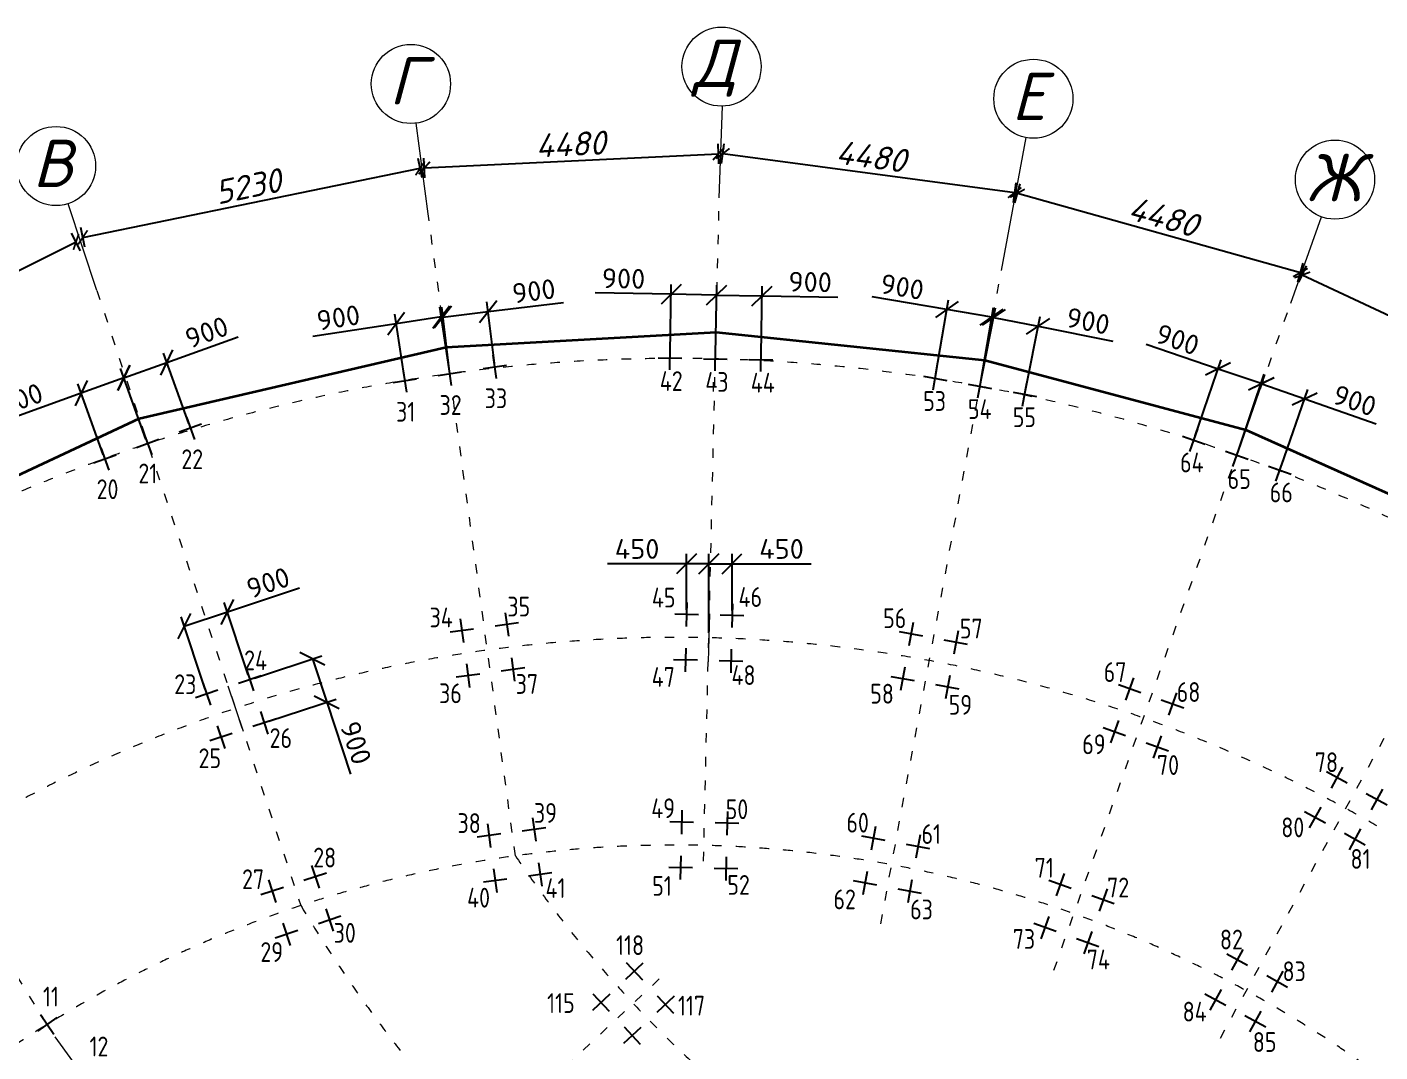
# Model space of a CAD drawing. Header units: millimetres. Extents: x 217525 to 325743, y -20439 to 118252.
# Drawn here: x 290199 to 307292, y -3892 to 9061 of the extents above; entities that cross this region are included whole.
import ezdxf

# ---------------------------------------------------------------- set-up
doc = ezdxf.new("R2010")
doc.units = ezdxf.units.MM
doc.linetypes.add('ACAD_ISO03W100', pattern=[30, 12, -18])
doc.linetypes.add('GOST2.303 6', pattern=[12, 8, -1.5, 1, -1.5])
doc.layers.add('Тонкая', color=250, linetype='Continuous', lineweight=18)
doc.layers.add('Фундамент', color=2, linetype='Continuous', lineweight=25)
doc.styles.add('ISOCPEUR', font='isocpeui.ttf')
doc.styles.get("Standard").update_dxf_attribs({"font": 'txt.shx'})
doc.styles.add('ГОСТ', font='isocpeui.ttf', dxfattribs={"height": 3})
doc.styles.add('ГОСТ 2.304', font='CS_Gost2304.shx')
doc.dimstyles.new('ISO-25', dxfattribs={"dimtxt": 2.5, "dimasz": 2.5, "dimexe": 1.25, "dimexo": 0.625, "dimtad": 1, "dimtxsty": 'Standard', "dimcen": 2.5, "dimadec": 0, "dimazin": 0, "dimtfac": 1, "dimtmove": 0, "dimatfit": 3, "dimfxl": 1, "dimarcsym": 0})
doc.dimstyles.new('M200', dxfattribs={"dimtxt": 2, "dimasz": 1.5, "dimexe": 1.25, "dimexo": 0.625, "dimtad": 1, "dimdec": 0, "dimlfac": 200, "dimzin": 1, "dimtxsty": 'ISOCPEUR', "dimblk": 'ARCHTICK', "dimcen": 2.5, "dimadec": 0, "dimazin": 0, "dimtfac": 1, "dimtdec": 0, "dimtmove": 1, "dimatfit": 3, "dimfxl": 1.25, "dimfxlon": 1, "dimarcsym": 0})

# ---------------------------------------------------------------- blocks, each defined once
blk = doc.blocks.new('_ArchTick')
at = {"color": 0, "linetype": 'ByBlock', "const_width": 0.15}
blk.add_lwpolyline([(-0.5, -0.5), (0.5, 0.5)], dxfattribs=at)
blk = doc.blocks.new('*D1036')
at = {"layer": 'Defpoints', "color": 0, "transparency": 16777216}
for p in [(283219.4, 1917.88), (283221.26, 1914.16), (283171.96, 1889.46)]:
    blk.add_point(p, dxfattribs=at)
at = {"layer": 'Тонкая', "color": 0, "lineweight": -2, "transparency": 16777216}
for p, q in [((283219.96, 1916.76), (283218.84, 1919)), ((283170.1, 1893.17), (283219.4, 1917.88)), ((283170.66, 1892.06), (283169.53, 1894.29))]:
    blk.add_line(p, q, dxfattribs=at)
at = {"layer": 'Тонкая', "color": 0, "lineweight": -2, "transparency": 16777216, "xscale": 1.5, "yscale": 1.5, "zscale": 1.5}
for p, rotation in [((283219.4, 1917.88), 26.61716125754555), ((283170.1, 1893.17), 206.6171612575455)]:
    blk.add_blockref('_ArchTick', p, dxfattribs=dict(at, rotation=rotation))
at = {"layer": 'Тонкая', "color": 0, "transparency": 16777216, "insert": (283193.79, 1907.43), "char_height": 3, "attachment_point": 5, "rotation": 26.6172, "style": 'ГОСТ'}
blk.add_mtext('6650', dxfattribs=at)
blk = doc.blocks.new('*D1037')
at = {"layer": 'Defpoints', "color": 0, "transparency": 16777216}
for p in [(283262.88, 1927.18), (283263.67, 1923.31), (283221.05, 1914.58)]:
    blk.add_point(p, dxfattribs=at)
at = {"layer": 'Тонкая', "color": 0, "lineweight": -2, "transparency": 16777216}
for p, q in [((283263.13, 1925.96), (283262.63, 1928.4)), ((283220.26, 1918.45), (283262.88, 1927.18)), ((283220.51, 1917.23), (283220.01, 1919.68))]:
    blk.add_line(p, q, dxfattribs=at)
at = {"layer": 'Тонкая', "color": 0, "lineweight": -2, "transparency": 16777216, "xscale": 1.5, "yscale": 1.5, "zscale": 1.5}
for p, rotation in [((283262.88, 1927.18), 11.5732266345343), ((283220.26, 1918.45), 191.5732266345343)]:
    blk.add_blockref('_ArchTick', p, dxfattribs=dict(at, rotation=rotation))
at = {"layer": 'Тонкая', "color": 0, "transparency": 16777216, "insert": (283241.14, 1924.9), "char_height": 3, "attachment_point": 5, "rotation": 11.5732, "style": 'ГОСТ'}
blk.add_mtext('5230', dxfattribs=at)
blk = doc.blocks.new('*D1038')
at = {"layer": 'Defpoints', "color": 0, "transparency": 16777216}
for p in [(283300.58, 1929), (283300.75, 1925.56), (283263.57, 1923.77)]:
    blk.add_point(p, dxfattribs=at)
at = {"layer": 'Тонкая', "color": 0, "lineweight": -2, "transparency": 16777216}
for p, q in [((283300.64, 1927.75), (283300.52, 1930.25)), ((283263.47, 1925.97), (283263.35, 1928.46)), ((283263.41, 1927.22), (283300.58, 1929))]:
    blk.add_line(p, q, dxfattribs=at)
at = {"layer": 'Тонкая', "color": 0, "lineweight": -2, "transparency": 16777216, "xscale": 1.5, "yscale": 1.5, "zscale": 1.5}
for p, rotation in [((283300.58, 1929), 2.752603859273099), ((283263.41, 1927.22), 182.7526038592731)]:
    blk.add_blockref('_ArchTick', p, dxfattribs=dict(at, rotation=rotation))
at = {"layer": 'Тонкая', "color": 0, "transparency": 16777216, "insert": (283281.89, 1930.23), "char_height": 3, "attachment_point": 5, "rotation": 2.7526, "style": 'ГОСТ'}
blk.add_mtext('4480', dxfattribs=at)
blk = doc.blocks.new('*D1039')
at = {"layer": 'Defpoints', "color": 0, "transparency": 16777216}
for p in [(283300.73, 1926.02), (283338, 1924.1), (283337.6, 1921.08)]:
    blk.add_point(p, dxfattribs=at)
at = {"layer": 'Тонкая', "color": 0, "lineweight": -2, "transparency": 16777216}
for p, q in [((283300.97, 1927.8), (283301.3, 1930.28)), ((283301.13, 1929.04), (283338, 1924.1)), ((283337.83, 1922.86), (283338.17, 1925.34))]:
    blk.add_line(p, q, dxfattribs=at)
at = {"layer": 'Тонкая', "color": 0, "lineweight": -2, "transparency": 16777216, "xscale": 1.5, "yscale": 1.5, "zscale": 1.5}
for p, rotation in [((283301.13, 1929.04), 172.360052644701), ((283338, 1924.1), 352.3600526447011)]:
    blk.add_blockref('_ArchTick', p, dxfattribs=dict(at, rotation=rotation))
at = {"layer": 'Тонкая', "color": 0, "transparency": 16777216, "insert": (283319.85, 1928.68), "char_height": 3, "attachment_point": 5, "rotation": 352.3601, "style": 'ГОСТ'}
blk.add_mtext('4480', dxfattribs=at)
blk = doc.blocks.new('*D1040')
at = {"layer": 'Defpoints', "color": 0, "transparency": 16777216}
for p in [(283337.66, 1921.54), (283374.1, 1914), (283373.4, 1911.52)]:
    blk.add_point(p, dxfattribs=at)
at = {"layer": 'Тонкая', "color": 0, "lineweight": -2, "transparency": 16777216}
for p, q in [((283338.01, 1922.81), (283338.69, 1925.22)), ((283338.35, 1924.02), (283374.1, 1914)), ((283373.76, 1912.79), (283374.43, 1915.2))]:
    blk.add_line(p, q, dxfattribs=at)
at = {"layer": 'Тонкая', "color": 0, "lineweight": -2, "transparency": 16777216, "xscale": 1.5, "yscale": 1.5, "zscale": 1.5}
for p, rotation in [((283338.35, 1924.02), 164.3372212445157), ((283374.1, 1914), 344.3372212445157)]:
    blk.add_blockref('_ArchTick', p, dxfattribs=dict(at, rotation=rotation))
at = {"layer": 'Тонкая', "color": 0, "transparency": 16777216, "insert": (283356.8, 1921.05), "char_height": 3, "attachment_point": 5, "rotation": 344.3372, "style": 'ГОСТ'}
blk.add_mtext('4480', dxfattribs=at)
blk = doc.blocks.new('*D1023')
at = {"layer": 'Defpoints', "color": 0, "transparency": 16777216}
for p in [(283373.65, 1912.22), (283407.98, 1897.96), (283407.28, 1896.47)]:
    blk.add_point(p, dxfattribs=at)
at = {"layer": 'Тонкая', "color": 0, "lineweight": -2, "transparency": 16777216}
for p, q in [((283373.91, 1912.78), (283374.87, 1914.83)), ((283374.34, 1913.7), (283407.98, 1897.96)), ((283407.55, 1897.04), (283408.51, 1899.09))]:
    blk.add_line(p, q, dxfattribs=at)
at = {"layer": 'Тонкая', "color": 0, "lineweight": -2, "transparency": 16777216, "xscale": 1.5, "yscale": 1.5, "zscale": 1.5}
for p, rotation in [((283374.34, 1913.7), 154.919636088482), ((283407.98, 1897.96), 334.919636088482)]:
    blk.add_blockref('_ArchTick', p, dxfattribs=dict(at, rotation=rotation))
at = {"layer": 'Тонкая', "color": 0, "transparency": 16777216, "insert": (283392.06, 1907.75), "char_height": 3, "attachment_point": 5, "rotation": 334.9196, "style": 'ГОСТ'}
blk.add_mtext('4480', dxfattribs=at)
blk = doc.blocks.new('A$C2A1570D9')
for p, q in [((5.37, 10.47), (6.95, 7.92)), ((7.43, 9.98), (4.88, 8.4)), ((2.55, 6.95), (0, 5.37)), ((0.48, 7.43), (2.07, 4.88)), ((8.4, 5.58), (9.98, 3.04)), ((10.47, 5.1), (7.92, 3.52)), ((5.58, 2.07), (3.04, 0.48)), ((3.52, 2.55), (5.1, 0))]:
    blk.add_line(p, q)
blk = doc.blocks.new('_Oblique')
at = {"color": 0, "linetype": 'ByBlock', "lineweight": -2}
blk.add_line((-0.5, -0.5), (0.5, 0.5), dxfattribs=at)
blk = doc.blocks.new('*D1050')
at = {"color": 0, "lineweight": -2, "transparency": 16777216}
for p, q in [((283228.24, 1892.96), (283225.03, 1901.87)), ((283222.83, 1891.01), (283219.62, 1899.92)), ((283225.45, 1900.69), (283220.04, 1898.74)), ((283220.04, 1898.74), (283209.79, 1895.05))]:
    blk.add_line(p, q, dxfattribs=at)
at = {"layer": 'Defpoints', "color": 0, "transparency": 16777216}
for p in [(283225.45, 1900.69), (283228.45, 1892.37), (283223.04, 1890.42)]:
    blk.add_point(p, dxfattribs=at)
at = {"color": 0, "lineweight": -2, "transparency": 16777216, "xscale": 2.5, "yscale": 2.5, "zscale": 2.5}
for p, rotation in [((283225.45, 1900.69), 19.80575500833379), ((283220.04, 1898.74), 199.8057550083338)]:
    blk.add_blockref('_Oblique', p, dxfattribs=dict(at, rotation=rotation))
at = {"color": 0, "transparency": 16777216, "insert": (283212.49, 1898.02), "char_height": 2.5, "attachment_point": 5, "rotation": 19.8058}
blk.add_mtext('900', dxfattribs=at)
blk = doc.blocks.new('*D1051')
at = {"color": 0, "lineweight": -2, "transparency": 16777216}
for p, q in [((283230.86, 1902.64), (283239.88, 1905.89)), ((283225.45, 1900.69), (283230.86, 1902.64)), ((283233.65, 1894.91), (283230.44, 1903.82)), ((283228.24, 1892.96), (283225.03, 1901.87))]:
    blk.add_line(p, q, dxfattribs=at)
at = {"layer": 'Defpoints', "color": 0, "transparency": 16777216}
for p in [(283230.86, 1902.64), (283233.86, 1894.32), (283228.45, 1892.37)]:
    blk.add_point(p, dxfattribs=at)
at = {"color": 0, "lineweight": -2, "transparency": 16777216, "xscale": 2.5, "yscale": 2.5, "zscale": 2.5}
for p, rotation in [((283230.86, 1902.64), 19.80575503611914), ((283225.45, 1900.69), 199.8057550361192)]:
    blk.add_blockref('_Oblique', p, dxfattribs=dict(at, rotation=rotation))
at = {"color": 0, "transparency": 16777216, "insert": (283235.91, 1906.45), "char_height": 2.5, "attachment_point": 5, "rotation": 19.8058}
blk.add_mtext('900', dxfattribs=at)
blk = doc.blocks.new('*D1052')
at = {"color": 0, "lineweight": -2, "transparency": 16777216}
for p, q in [((283266.54, 1901.83), (283265.35, 1909.63)), ((283260.86, 1900.97), (283259.67, 1908.76)), ((283265.54, 1908.39), (283259.86, 1907.52)), ((283259.86, 1907.52), (283249.33, 1905.92))]:
    blk.add_line(p, q, dxfattribs=at)
at = {"layer": 'Defpoints', "color": 0, "transparency": 16777216}
for p in [(283265.54, 1908.39), (283266.64, 1901.22), (283260.95, 1900.35)]:
    blk.add_point(p, dxfattribs=at)
at = {"color": 0, "lineweight": -2, "transparency": 16777216, "xscale": 2.5, "yscale": 2.5, "zscale": 2.5}
for p, rotation in [((283265.54, 1908.39), 8.671861060849595), ((283259.86, 1907.52), 188.6718610608496)]:
    blk.add_blockref('_Oblique', p, dxfattribs=dict(at, rotation=rotation))
at = {"color": 0, "transparency": 16777216, "insert": (283252.55, 1908.3), "char_height": 2.5, "attachment_point": 5, "rotation": 8.6719}
blk.add_mtext('900', dxfattribs=at)
blk = doc.blocks.new('*D1053')
at = {"color": 0, "lineweight": -2, "transparency": 16777216}
for p, q in [((283266.56, 1901.84), (283265.61, 1909.61)), ((283272.27, 1902.53), (283271.32, 1910.31)), ((283271.47, 1909.07), (283280.99, 1910.23)), ((283265.76, 1908.37), (283271.47, 1909.07))]:
    blk.add_line(p, q, dxfattribs=at)
at = {"layer": 'Defpoints', "color": 0, "transparency": 16777216}
for p in [(283271.47, 1909.07), (283266.64, 1901.22), (283272.35, 1901.91)]:
    blk.add_point(p, dxfattribs=at)
at = {"color": 0, "lineweight": -2, "transparency": 16777216, "xscale": 2.5, "yscale": 2.5, "zscale": 2.5}
for p, rotation in [((283265.76, 1908.37), 186.9557407045093), ((283271.47, 1909.07), 6.955740704509312)]:
    blk.add_blockref('_Oblique', p, dxfattribs=dict(at, rotation=rotation))
at = {"color": 0, "transparency": 16777216, "insert": (283277.24, 1911.66), "char_height": 2.5, "attachment_point": 5, "rotation": 6.9557}
blk.add_mtext('900', dxfattribs=at)
blk = doc.blocks.new('*D1054')
at = {"color": 0, "lineweight": -2, "transparency": 16777216}
for p, q in [((283300.2, 1903.71), (283300.36, 1912.4)), ((283300.33, 1911.15), (283306.08, 1911.04)), ((283305.95, 1903.6), (283306.11, 1912.29)), ((283306.08, 1911.04), (283315.67, 1910.87))]:
    blk.add_line(p, q, dxfattribs=at)
at = {"layer": 'Defpoints', "color": 0, "transparency": 16777216}
for p in [(283306.08, 1911.04), (283300.19, 1903.08), (283305.94, 1902.98)]:
    blk.add_point(p, dxfattribs=at)
at = {"color": 0, "lineweight": -2, "transparency": 16777216, "xscale": 2.5, "yscale": 2.5, "zscale": 2.5}
for p, rotation in [((283300.33, 1911.15), 178.9487656756382), ((283306.08, 1911.04), 358.9487656756382)]:
    blk.add_blockref('_Oblique', p, dxfattribs=dict(at, rotation=rotation))
at = {"color": 0, "transparency": 16777216, "insert": (283312.16, 1912.81), "char_height": 2.5, "attachment_point": 5, "rotation": 358.9488}
blk.add_mtext('900', dxfattribs=at)
blk = doc.blocks.new('*D1055')
at = {"color": 0, "lineweight": -2, "transparency": 16777216}
for p, q in [((283294.59, 1911.25), (283285, 1911.43)), ((283294.45, 1903.81), (283294.61, 1912.5)), ((283300.33, 1911.15), (283294.59, 1911.25)), ((283300.2, 1903.71), (283300.36, 1912.4))]:
    blk.add_line(p, q, dxfattribs=at)
at = {"layer": 'Defpoints', "color": 0, "transparency": 16777216}
for p in [(283294.59, 1911.25), (283294.44, 1903.19), (283300.19, 1903.08)]:
    blk.add_point(p, dxfattribs=at)
at = {"color": 0, "lineweight": -2, "transparency": 16777216, "xscale": 2.5, "yscale": 2.5, "zscale": 2.5}
for p, rotation in [((283294.59, 1911.25), 178.9487656757819), ((283300.33, 1911.15), 358.9487656757819)]:
    blk.add_blockref('_Oblique', p, dxfattribs=dict(at, rotation=rotation))
at = {"color": 0, "transparency": 16777216, "insert": (283288.58, 1913.24), "char_height": 2.5, "attachment_point": 5, "rotation": 358.9488}
blk.add_mtext('900', dxfattribs=at)
blk = doc.blocks.new('*D1056')
at = {"color": 0, "lineweight": -2, "transparency": 16777216}
for p, q in [((283329.43, 1909.33), (283319.99, 1910.94)), ((283328.05, 1901.21), (283329.64, 1910.56)), ((283333.72, 1900.24), (283335.31, 1909.59)), ((283335.1, 1908.36), (283329.43, 1909.33))]:
    blk.add_line(p, q, dxfattribs=at)
at = {"layer": 'Defpoints', "color": 0, "transparency": 16777216}
for p in [(283329.43, 1909.33), (283327.94, 1900.59), (283333.61, 1899.62)]:
    blk.add_point(p, dxfattribs=at)
at = {"color": 0, "lineweight": -2, "transparency": 16777216, "xscale": 2.5, "yscale": 2.5, "zscale": 2.5}
for p, rotation in [((283329.43, 1909.33), 170.3203535405018), ((283335.1, 1908.36), 350.3203535405018)]:
    blk.add_blockref('_Oblique', p, dxfattribs=dict(at, rotation=rotation))
at = {"color": 0, "transparency": 16777216, "insert": (283323.79, 1912.19), "char_height": 2.5, "attachment_point": 5, "rotation": 350.3204}
blk.add_mtext('900', dxfattribs=at)
blk = doc.blocks.new('*D1057')
at = {"color": 0, "lineweight": -2, "transparency": 16777216}
for p, q in [((283333.73, 1900.24), (283335.58, 1909.56)), ((283335.34, 1908.33), (283340.98, 1907.21)), ((283339.37, 1899.12), (283341.22, 1908.44)), ((283340.98, 1907.21), (283350.38, 1905.35))]:
    blk.add_line(p, q, dxfattribs=at)
at = {"layer": 'Defpoints', "color": 0, "transparency": 16777216}
for p in [(283340.98, 1907.21), (283333.61, 1899.62), (283339.25, 1898.5)]:
    blk.add_point(p, dxfattribs=at)
at = {"color": 0, "lineweight": -2, "transparency": 16777216, "xscale": 2.5, "yscale": 2.5, "zscale": 2.5}
for p, rotation in [((283335.34, 1908.33), 168.7654304009935), ((283340.98, 1907.21), 348.7654304009935)]:
    blk.add_blockref('_Oblique', p, dxfattribs=dict(at, rotation=rotation))
at = {"color": 0, "transparency": 16777216, "insert": (283347.27, 1907.87), "char_height": 2.5, "attachment_point": 5, "rotation": 348.7654}
blk.add_mtext('900', dxfattribs=at)
blk = doc.blocks.new('*D1058')
at = {"color": 0, "lineweight": -2, "transparency": 16777216}
for p, q in [((283366.27, 1891.52), (283369.62, 1901.11)), ((283369.21, 1899.93), (283374.64, 1898.04)), ((283371.7, 1889.62), (283375.05, 1899.22)), ((283374.64, 1898.04), (283383.69, 1894.89))]:
    blk.add_line(p, q, dxfattribs=at)
at = {"layer": 'Defpoints', "color": 0, "transparency": 16777216}
for p in [(283374.64, 1898.04), (283366.07, 1890.93), (283371.5, 1889.03)]:
    blk.add_point(p, dxfattribs=at)
at = {"color": 0, "lineweight": -2, "transparency": 16777216, "xscale": 2.5, "yscale": 2.5, "zscale": 2.5}
for p, rotation in [((283369.21, 1899.93), 160.779853049045), ((283374.64, 1898.04), 340.779853049045)]:
    blk.add_blockref('_Oblique', p, dxfattribs=dict(at, rotation=rotation))
at = {"color": 0, "transparency": 16777216, "insert": (283380.96, 1897.82), "char_height": 2.5, "attachment_point": 5, "rotation": 340.7799}
blk.add_mtext('900', dxfattribs=at)
blk = doc.blocks.new('*D1059')
at = {"color": 0, "lineweight": -2, "transparency": 16777216}
for p, q in [((283363.69, 1901.81), (283354.62, 1904.89)), ((283360.82, 1893.37), (283364.1, 1902.99)), ((283369.14, 1899.96), (283363.69, 1901.81)), ((283366.27, 1891.52), (283369.54, 1901.14))]:
    blk.add_line(p, q, dxfattribs=at)
at = {"layer": 'Defpoints', "color": 0, "transparency": 16777216}
for p in [(283363.69, 1901.81), (283360.62, 1892.78), (283366.07, 1890.93)]:
    blk.add_point(p, dxfattribs=at)
at = {"color": 0, "lineweight": -2, "transparency": 16777216, "xscale": 2.5, "yscale": 2.5, "zscale": 2.5}
for p, rotation in [((283363.69, 1901.81), 161.2250768998985), ((283369.14, 1899.96), 341.2250768998985)]:
    blk.add_blockref('_Oblique', p, dxfattribs=dict(at, rotation=rotation))
at = {"color": 0, "transparency": 16777216, "insert": (283358.58, 1905.53), "char_height": 2.5, "attachment_point": 5, "rotation": 341.2251}
blk.add_mtext('900', dxfattribs=at)
blk = doc.blocks.new('*D1066')
at = {"color": 0, "lineweight": -2, "transparency": 16777216}
for p, q in [((283238.53, 1871.12), (283247.62, 1874.14)), ((283241.17, 1863.14), (283238.13, 1872.31)), ((283235.71, 1861.33), (283232.67, 1870.5)), ((283233.07, 1869.31), (283238.53, 1871.12))]:
    blk.add_line(p, q, dxfattribs=at)
at = {"layer": 'Defpoints', "color": 0, "transparency": 16777216}
for p in [(283238.53, 1871.12), (283241.37, 1862.55), (283235.91, 1860.74)]:
    blk.add_point(p, dxfattribs=at)
at = {"color": 0, "lineweight": -2, "transparency": 16777216, "xscale": 2.5, "yscale": 2.5, "zscale": 2.5}
for p, rotation in [((283238.53, 1871.12), 18.34660000077624), ((283233.07, 1869.31), 198.3466000007762)]:
    blk.add_blockref('_Oblique', p, dxfattribs=dict(at, rotation=rotation))
at = {"color": 0, "transparency": 16777216, "insert": (283243.67, 1874.8), "char_height": 2.5, "attachment_point": 5, "rotation": 18.3466}
blk.add_mtext('900', dxfattribs=at)
blk = doc.blocks.new('*D1067')
at = {"color": 0, "lineweight": -2, "transparency": 16777216}
for p, q in [((283241.96, 1862.75), (283250.45, 1865.56)), ((283249.27, 1865.17), (283251.08, 1859.71)), ((283243.77, 1857.29), (283252.26, 1860.1)), ((283251.08, 1859.71), (283254.09, 1850.61))]:
    blk.add_line(p, q, dxfattribs=at)
at = {"layer": 'Defpoints', "color": 0, "transparency": 16777216}
for p in [(283241.37, 1862.55), (283251.08, 1859.71), (283243.18, 1857.09)]:
    blk.add_point(p, dxfattribs=at)
at = {"color": 0, "lineweight": -2, "transparency": 16777216, "xscale": 2.5, "yscale": 2.5, "zscale": 2.5}
for p, rotation in [((283249.27, 1865.17), 108.3466000005375), ((283251.08, 1859.71), 288.3466000005375)]:
    blk.add_blockref('_Oblique', p, dxfattribs=dict(at, rotation=rotation))
at = {"color": 0, "transparency": 16777216, "insert": (283254.76, 1854.56), "char_height": 2.5, "attachment_point": 5, "rotation": 288.3466}
blk.add_mtext('900', dxfattribs=at)
blk = doc.blocks.new('*D1068')
at = {"color": 0, "lineweight": -2, "transparency": 16777216}
for p, q in [((283296.54, 1877.19), (283286.54, 1877.19)), ((283296.54, 1871.38), (283296.54, 1878.44)), ((283299.35, 1877.19), (283296.54, 1877.19)), ((283299.35, 1868.47), (283299.35, 1878.44))]:
    blk.add_line(p, q, dxfattribs=at)
at = {"layer": 'Defpoints', "color": 0, "transparency": 16777216}
for p in [(283296.54, 1877.19), (283296.54, 1870.75), (283299.35, 1867.84)]:
    blk.add_point(p, dxfattribs=at)
at = {"color": 0, "lineweight": -2, "transparency": 16777216, "xscale": 2.5, "yscale": 2.5, "zscale": 2.5, "rotation": 180}
blk.add_blockref('_Oblique', (283296.54, 1877.19), dxfattribs=at)
at = {"color": 0, "lineweight": -2, "transparency": 16777216, "xscale": 2.5, "yscale": 2.5, "zscale": 2.5}
blk.add_blockref('_Oblique', (283299.35, 1877.19), dxfattribs=at)
at = {"color": 0, "transparency": 16777216, "insert": (283290.29, 1879.07), "char_height": 2.5, "attachment_point": 5}
blk.add_mtext('450', dxfattribs=at)
blk = doc.blocks.new('*D1069')
at = {"color": 0, "lineweight": -2, "transparency": 16777216}
for p, q in [((283299.35, 1868.47), (283299.35, 1878.44)), ((283299.35, 1877.19), (283302.29, 1877.19)), ((283302.29, 1871.28), (283302.29, 1878.44)), ((283302.29, 1877.19), (283312.29, 1877.19))]:
    blk.add_line(p, q, dxfattribs=at)
at = {"layer": 'Defpoints', "color": 0, "transparency": 16777216}
for p in [(283302.29, 1877.19), (283302.29, 1870.65), (283299.35, 1867.84)]:
    blk.add_point(p, dxfattribs=at)
at = {"color": 0, "lineweight": -2, "transparency": 16777216, "xscale": 2.5, "yscale": 2.5, "zscale": 2.5, "rotation": 180}
blk.add_blockref('_Oblique', (283299.35, 1877.19), dxfattribs=at)
at = {"color": 0, "lineweight": -2, "transparency": 16777216, "xscale": 2.5, "yscale": 2.5, "zscale": 2.5}
blk.add_blockref('_Oblique', (283302.29, 1877.19), dxfattribs=at)
at = {"color": 0, "transparency": 16777216, "insert": (283308.54, 1879.07), "char_height": 2.5, "attachment_point": 5}
blk.add_mtext('450', dxfattribs=at)
blk = doc.blocks.new('A$C4F026A9A')
for p, q in [((171.7584, 219.34826), (171.81343, 222.34775)), ((177.50743, 219.24276), (177.56247, 222.24226)), ((177.50743, 219.24276), (177.56247, 222.24226)), ((149.89449, 218.25915), (149.44216, 221.22485)), ((170.28617, 220.87552), (173.28566, 220.82048)), ((176.0352, 220.77003), (179.03469, 220.71499)), ((176.0352, 220.77003), (179.03469, 220.71499)), ((181.78423, 220.66454), (184.78373, 220.6095)), ((183.25646, 219.13727), (183.3115, 222.13677)), ((138.52596, 216.52523), (138.07363, 219.49094)), ((142.50121, 218.64888), (145.46691, 219.10121)), ((142.50121, 218.64888), (145.46691, 219.10121)), ((144.21022, 217.39219), (143.7579, 220.3579)), ((144.21022, 217.39219), (143.7579, 220.3579)), ((148.18547, 219.51584), (151.15118, 219.96816)), ((205.03439, 216.82561), (205.56603, 219.77813)), ((136.81694, 217.78192), (139.78265, 218.23425)), ((203.82395, 218.56769), (206.77647, 218.03605)), ((209.48294, 217.54871), (212.43546, 217.01707)), ((209.48294, 217.54871), (212.43546, 217.01707)), ((210.69338, 215.80663), (211.22502, 218.75915)), ((210.69338, 215.80663), (211.22502, 218.75915)), ((216.35237, 214.78765), (216.88401, 217.74017)), ((215.14193, 216.52973), (218.09445, 215.99809)), ((112.62013, 212.48774), (109.79759, 211.47124)), ((110.70061, 213.39076), (111.7171, 210.56822)), ((107.21026, 210.53945), (104.38772, 209.52296)), ((107.21026, 210.53945), (104.38772, 209.52296)), ((105.29074, 211.44248), (106.30724, 208.61993)), ((105.29074, 211.44248), (106.30724, 208.61993)), ((236.57043, 210.96987), (239.40321, 209.98228)), ((237.49302, 209.05968), (238.48061, 211.89246)), ((101.80039, 208.59117), (98.97785, 207.57467)), ((99.88087, 209.49419), (100.89737, 206.67165)), ((241.99992, 209.07698), (244.83271, 208.08938)), ((241.99992, 209.07698), (244.83271, 208.08938)), ((242.92252, 207.16679), (243.91011, 209.99957)), ((242.92252, 207.16679), (243.91011, 209.99957)), ((247.42942, 207.18409), (250.26221, 206.19649)), ((248.35202, 205.2739), (249.33961, 208.10668)), ((94.33399, 137.49759), (91.87354, 135.78116)), ((92.24555, 137.86961), (93.96198, 135.40915))]:
    blk.add_line(p, q)
at = {"layer": 'Тонкая', "color": 7, "ltscale": 0.5}
for p, q in [((178.0193, 241.1173), (178.41264, 252.68862)), ((141.24155, 239.07022), (139.70901, 250.53974)), ((213.66238, 231.92918), (216.77998, 248.70955)), ((99.3839, 229.3758), (95.76954, 240.36155)), ((250.23703, 227.78851), (254.12779, 238.69971))]:
    blk.add_line(p, q, dxfattribs=at)
at = {"layer": 'Тонкая', "color": 7, "linetype": 'GOST2.303 6', "ltscale": 50}
for p, q in [((176.76985, 188.52889), (176.62595, 182.476)), ((115.94155, 179.44639), (117.84733, 173.69954))]:
    blk.add_line(p, q, dxfattribs=at)
at = {"layer": 'Тонкая', "color": 7}
blk.add_line((121.00257, 98.59581), (94.0936, 135.04681), dxfattribs=at)
for centre in [(178.31057, 257.68758), (139.06032, 255.49748), (217.71123, 253.62476), (94.22263, 245.11624), (255.81586, 243.40614)]:
    blk.add_circle(centre, 5, dxfattribs=at)
at = {"layer": 'Фундамент', "color": 7, "linetype": 'ACAD_ISO03W100', "lineweight": 13, "ltscale": 0.1}
for p, q in [((176.0257, 157.25504), (178.0193, 241.1173)), ((152.25981, 157.9344), (141.24155, 239.07022)), ((198.4194, 149.34005), (213.66238, 231.92918)), ((99.3839, 229.3758), (125.15704, 151.65727)), ((220.29401, 143.47685), (250.23703, 227.78851)), ((241.33485, 134.90328), (283.86099, 212.74781)), ((93.10376, 136.63938), (49.88069, 206.1821)), ((170.44231, 142.39149), (106.44748, 82.37644))]:
    blk.add_line(p, q, dxfattribs=at)
at = {"layer": 'Фундамент', "color": 7}
for p, q in [((143.52928, 222.21926), (177.61465, 224.11657)), ((177.61465, 224.11657), (211.57237, 220.60172)), ((104.73591, 213.2344), (143.52928, 222.21926)), ((211.57237, 220.60172), (244.5463, 211.76339)), ((58.8707, 191.71784), (104.73591, 213.2344)), ((244.5463, 211.76339), (275.70762, 197.8243))]:
    blk.add_line(p, q, dxfattribs=at)
at = {"layer": 'Фундамент', "color": 7, "lineweight": 35, "ltscale": 100}
blk.add_lwpolyline([(30.53521, 171.09953), (58.8707, 191.71784), (104.73668, 213.23458), (143.52991, 222.21929), (177.61465, 224.11657), (211.57237, 220.60172), (244.5463, 211.76339), (275.70815, 197.82395)], dxfattribs=at)
at = {"layer": 'Фундамент', "color": 7, "linetype": 'ACAD_ISO03W100', "lineweight": 13, "ltscale": 0.1}
for centre, radius, start, end in [((172.49893, 8.89844), 211.90392, 29.8729336, 130.7016484), ((172.49893, 8.89844), 176.65392, 29.7264969, 130.7825811), ((172.49893, 8.89844), 150.40392, 34.0666022, 130.867495), ((276.85246, 242.18409), 150.40392, 214.0666022, 277.7334724), ((276.85246, 242.18409), 176.65392, 210.8273326, 310.2960664)]:
    blk.add_arc(centre, radius, start, end, dxfattribs=at)
for p, rotation in [((169.4516, 183.99213), 326.7758000001758), ((141.81118, 181.30886), 335.8711000003428), ((141.81118, 181.30886), 335.8711000003428), ((197.16882, 182.27221), 317.6807100906393), ((110.58196, 172.70741), 346.4843000000856), ((224.26444, 176.19281), 308.585475859472), ((250.05827, 165.90685), 299.4900315384007), ((168.82733, 157.74955), 326.7758000001758), ((145.24738, 155.40117), 335.8711000003428), ((192.40441, 156.45821), 317.6807100906393), ((118.84454, 147.79171), 346.4843000000856), ((215.47982, 151.45634), 308.585475859472), ((237.47354, 142.87021), 299.4900315384007), ((163.03873, 133.13981), 11.29959999886028), ((257.83522, 130.91412), 290.3949416288548)]:
    blk.add_blockref('A$C2A1570D9', p, dxfattribs=dict(rotation=rotation))
at = {"color": 7, "linetype": 'Continuous', "style": 'ГОСТ 2.304'}
for s, p in [('42', (170.51193, 216.69275)), ('43', (176.26096, 216.58726)), ('44', (182.01, 216.48176)), ('32', (142.68459, 213.6671)), ('33', (148.39257, 214.5225)), ('53', (203.78792, 214.17011)), ('54', (209.44691, 213.15113)), ('31', (137.19012, 212.81171)), ('55', (215.1059, 212.13214)), ('22', (110.05654, 206.81177)), ('64', (236.24656, 206.40418)), ('21', (104.63062, 205.0166)), ('20', (99.35044, 203.02101)), ('65', (242.25632, 204.30987)), ('66', (247.57589, 202.61839)), ('45', (169.50942, 189.32979)), ('46', (180.45739, 189.40296)), ('35', (151.25011, 188.1952)), ('34', (141.42246, 186.81767)), ('56', (198.72678, 186.72306)), ('57', (208.41577, 185.41146)), ('24', (118.00044, 181.39886)), ('47', (169.48736, 179.2889)), ('48', (179.56704, 179.53414)), ('67', (226.60015, 179.91025)), ('23', (109.15918, 178.37582)), ('36', (142.62551, 177.2353)), ('37', (152.30583, 178.40746)), ('58', (197.09672, 177.18058)), ('68', (235.82274, 177.39253)), ('59', (207.01261, 175.77833)), ('26', (121.20542, 171.57388)), ('69', (223.88601, 170.78903)), ('25', (112.23416, 169.02518)), ('78', (253.27207, 168.5191)), ('70', (233.32367, 168.16748)), ('39', (154.60635, 162.11051)), ('49', (169.42898, 162.69956)), ('50', (178.83907, 162.57693)), ('38', (144.95203, 160.82725)), ('60', (194.08949, 160.88593)), ('80', (249.03499, 160.28633)), ('61', (203.57916, 159.4461)), ('28', (126.72038, 156.47283)), ('71', (217.87549, 155.18496)), ('81', (257.77935, 156.30109)), ('27', (117.72942, 153.7303)), ('40', (146.16374, 151.40376)), ('41', (156.07491, 152.61384)), ('51', (169.55109, 152.89073)), ('52', (179.04312, 153.01335)), ('72', (227.02481, 152.69262)), ('62', (192.44919, 151.19181)), ('63', (202.13896, 149.91185)), ('30', (129.30453, 146.9544)), ('29', (120.04413, 144.53425)), ('118', (164.98629, 145.39854)), ('73', (215.10305, 146.18471)), ('82', (241.2849, 146.11483)), ('74', (224.46035, 143.58854)), ('83', (249.19414, 142.10124)), ('11', (92.56862, 138.89871)), ('115', (156.27344, 138.0781)), ('117', (172.80334, 137.75275)), ('84', (236.57119, 136.99658)), ('12', (98.45465, 132.59484)), ('85', (245.43767, 133.15737))]:
    blk.add_text(s, height=2.5, dxfattribs=at).set_placement(p)
at = {"layer": 'Тонкая', "color": 7, "style": 'ISOCPEUR'}
for s, p in [('Д', (174.73481, 255.11132)), ('Г', (136.27994, 252.89778)), ('Е', (214.90848, 250.92661)), ('В', (91.26273, 242.45485)), ('Ж', (252.20126, 240.6572))]:
    blk.add_text(s, height=6, dxfattribs=at).set_placement(p)
for p1, p2, distance, override, picture, middle in [((177.53495, 220.74251), (171.78591, 220.848), -8.06405, {"dimscale": 1, "dimlfac": 100, "dimtxsty": 'Standard', "dimblk": 'Oblique', "dimtolj": 0}, '*D1055', (165.92761, 230.89623)), ((143.98406, 218.87504), (149.6943, 219.5717), 7.20506, {"dimscale": 1, "dimlfac": 100, "dimtxsty": 'Standard', "dimblk": 'Oblique', "dimtolj": 0}, '*D1053', (154.59188, 229.31659)), ((177.53495, 220.74251), (183.28398, 220.63702), 8.06405, {"dimscale": 1, "dimlfac": 100, "dimtxsty": 'Standard', "dimblk": 'Oblique', "dimtolj": 0}, '*D1054', (189.50698, 230.46356)), ((210.9592, 217.28289), (205.29082, 218.24973), -8.86025, {"dimscale": 1, "dimlfac": 100, "dimtxsty": 'Standard', "dimblk": 'Oblique', "dimtolj": 0}, '*D1056', (201.14018, 229.84799)), ((210.9592, 217.28289), (216.59992, 216.16246), 8.87858, {"dimscale": 1, "dimlfac": 100, "dimtxsty": 'Standard', "dimblk": 'Oblique', "dimtolj": 0}, '*D1057', (224.62089, 225.5329)), ((105.79899, 210.03121), (111.20886, 211.97949), 8.84263, {"dimlfac": 100, "dimtxsty": 'Standard', "dimblk": 'Oblique', "dimtolj": 0}, '*D1051', (113.26166, 224.11026)), ((243.41632, 208.58318), (237.97211, 210.43388), -9.53968, {"dimscale": 1, "dimlfac": 100, "dimtxsty": 'Standard', "dimblk": 'Oblique', "dimtolj": 0}, '*D1059', (235.92575, 223.18571)), ((243.41632, 208.58318), (248.84581, 206.69029), 9.53996, {"dimscale": 1, "dimlfac": 100, "dimtxsty": 'Standard', "dimblk": 'Oblique', "dimtolj": 0}, '*D1058', (258.30851, 215.48008)), ((113.25989, 178.39664), (118.71762, 180.20653), 9.03334, {"dimscale": 1, "dimlfac": 100, "dimtxsty": 'Standard', "dimblk": 'Oblique', "dimtolj": 0}, '*D1066', (121.01863, 192.46211)), ((118.71762, 180.20653), (120.52751, 174.74881), 8.31907, {"dimscale": 1, "dimlfac": 100, "dimtxsty": 'Standard', "dimblk": 'Oblique', "dimtolj": 0}, '*D1067', (132.10512, 172.22297))]:
    dim = blk.add_aligned_dim(p1=p1, p2=p2, distance=distance, text='900', dimstyle='ISO-25', override=override)
    dim.commit()
    dim.dimension.update_dxf_attribs({"geometry": picture, "text_midpoint": middle, "insert": (-283122.65151, -1682.34191)})
for base, p1, p2, angle, picture, middle in [((142.89004, 226.04802), (138.29979, 218.00808), (143.98406, 218.87504), 8.6718611, '*D1052', (130.17991, 224.10948)), ((102.80282, 218.35077), (100.38912, 208.08292), (105.79899, 210.03121), 19.805755, '*D1050', (90.47302, 213.91037))]:
    dim = blk.add_linear_dim(base=base, p1=p1, p2=p2, angle=angle, text='900', dimstyle='ISO-25', override={"dimlfac": 100, "dimtxsty": 'Standard', "dimblk": 'Oblique', "dimtolj": 0})
    dim.commit()
    dim.dimension.update_dxf_attribs({"geometry": picture, "text_midpoint": middle, "dimtype": 129, "insert": (-283122.65151, -1682.34191)})
for base, p1, p2, picture, middle in [((173.89042, 194.85045), (176.69721, 185.50247), (173.89042, 188.40933), '*D1068', (167.64042, 196.72545)), ((179.63964, 194.85045), (176.6979, 185.50245), (179.63964, 188.30832), '*D1069', (185.88964, 196.72545))]:
    dim = blk.add_linear_dim(base=base, p1=p1, p2=p2, text='450', dimstyle='ISO-25', override={"dimscale": 1, "dimlfac": 100, "dimtxsty": 'Standard', "dimblk": 'Oblique', "dimtolj": 0})
    dim.commit()
    dim.dimension.update_dxf_attribs({"geometry": picture, "text_midpoint": middle, "insert": (-283122.65151, -1682.34191)})
at = {"layer": 'Тонкая', "color": 7}
for p1, p2, distance, text, override, picture, middle in [((140.92292, 241.42725), (178.09828, 243.2146), 3.45089, '4480', {"dimlfac": 200, "dimtxsty": 'ГОСТ', "dimblk1": 'ArchTick', "dimblk2": 'ArchTick', "dimsah": 1, "dimtmove": 0, "dimtolj": 0}, '*D1038', (159.24282, 247.89039)), ((178.07576, 243.68281), (214.94399, 238.73738), 3.04605, '4480', {"dimlfac": 200, "dimtxsty": 'ГОСТ', "dimblk1": 'ArchTick', "dimblk2": 'ArchTick', "dimsah": 1, "dimtmove": 0, "dimtolj": 0}, '*D1039', (197.19735, 246.33524)), ((98.40079, 232.24094), (141.01696, 240.96803), 3.95009, '5230', {"dimlfac": 200, "dimtxsty": 'ГОСТ', "dimblk1": 'ArchTick', "dimblk2": 'ArchTick', "dimsah": 1, "dimtmove": 0, "dimtolj": 0}, '*D1037', (118.49009, 242.55607)), ((215.00631, 239.20197), (250.75177, 229.17942), 2.56969, '4480', {"dimlfac": 200, "dimtxsty": 'ГОСТ', "dimblk1": 'ArchTick', "dimblk2": 'ArchTick', "dimsah": 1, "dimtmove": 0, "dimtolj": 0}, '*D1040', (234.14649, 238.71106)), ((49.30678, 207.11377), (98.6108, 231.82187), 4.15887, '6650', {"dimlfac": 200, "dimtxsty": 'ГОСТ', "dimblk1": 'ArchTick', "dimblk2": 'ArchTick', "dimsah": 1, "dimtmove": 0, "dimtolj": 0}, '*D1036', (71.14345, 225.08573)), ((250.9984, 229.87387), (284.63324, 214.13221), 1.6361, '4480', {"dimtxsty": 'ГОСТ', "dimblk1": 'ArchTick', "dimblk2": 'ArchTick', "dimsah": 1, "dimtmove": 0}, '*D1023', (269.41011, 225.40952))]:
    dim = blk.add_aligned_dim(p1=p1, p2=p2, distance=distance, text=text, dimstyle='M200', override=override, dxfattribs=at)
    dim.commit()
    dim.dimension.update_dxf_attribs({"geometry": picture, "text_midpoint": middle, "insert": (-283122.65151, -1682.34191)})

msp = doc.modelspace()

# ---------------------------------------------------------------- block references
at = {"ltscale": 100, "xscale": 100, "yscale": 100, "zscale": 100}
msp.add_blockref('A$C4F026A9A', (281142.442, -17207.2811), dxfattribs=at)

doc.saveas('drawing.dxf')
